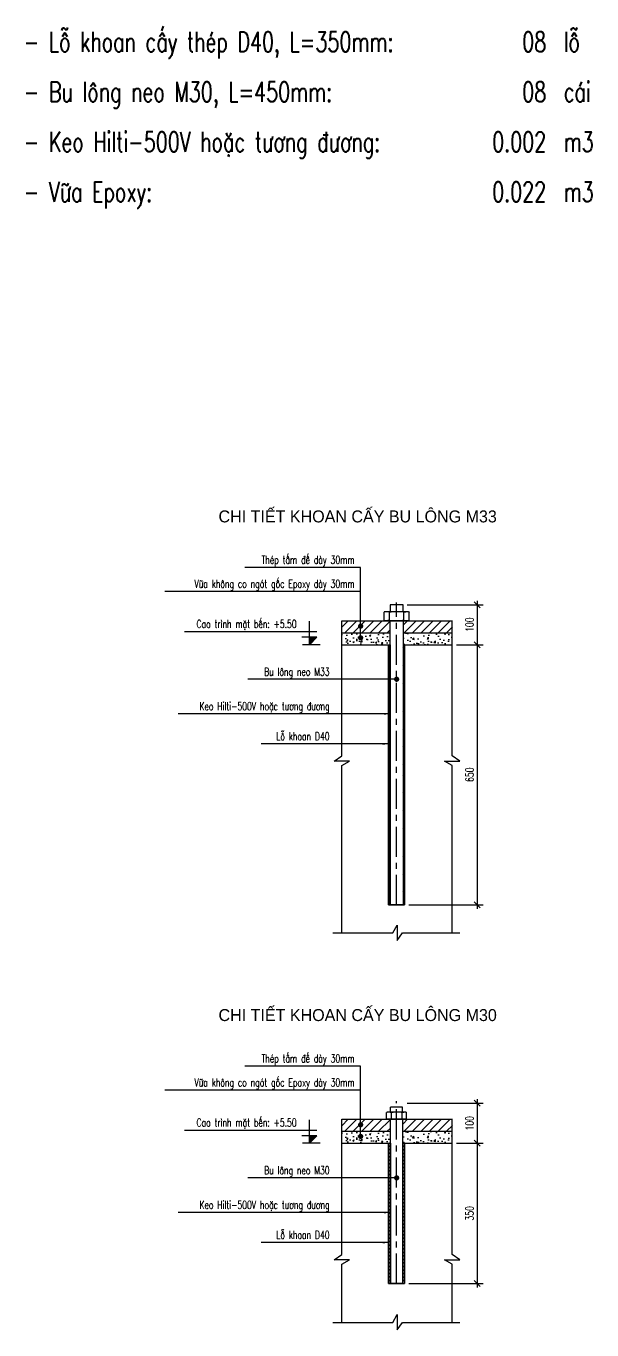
# Model space of a CAD drawing. Extents: x 3412 to 1212600, y 2456 to 246916.
# Drawn here: x 8927 to 10341, y 2456 to 5714 of the extents above; entities that cross this region are included whole.
import ezdxf
from ezdxf.enums import TextEntityAlignment as Align

# ---------------------------------------------------------------- set-up
doc = ezdxf.new("R2010")
doc.units = 0
doc.header["$LTSCALE"] = 20
doc.header["$MEASUREMENT"] = 0
doc.linetypes.add('CENTER', pattern=[2, 1.25, -0.25, 0.25, -0.25])
doc.layers.get('0').update_dxf_attribs({"linetype": 'CONTINUOUS'})
doc.layers.get('DEFPOINTS').update_dxf_attribs({"linetype": 'CONTINUOUS'})
for name, color, linetype in [('BAO', 7, 'CONTINUOUS'), ('CEN', 1, 'CENTER'), ('DIM', 4, 'CONTINUOUS'), ('HATCH', 8, 'CONTINUOUS'), ('T-Text', 31, 'CONTINUOUS'), ('TEXT', 4, 'CONTINUOUS'), ('TRI ARC-KQ_Wall', 7, 'CONTINUOUS')]:
    doc.layers.add(name, color=color, linetype=linetype)
doc.styles.add('Tieu de', font='VHAVAN.TTF', dxfattribs={"width": 0.8})
doc.styles.add('vnsimple', font='vnsimple.shx', dxfattribs={"width": 0.7})
doc.dimstyles.new('1-10', dxfattribs={"dimscale": 100, "dimtxt": 0.2, "dimasz": 0.15, "dimexe": 0.15, "dimexo": 0.1, "dimgap": 0.09, "dimtad": 1, "dimdec": 0, "dimdsep": 46, "dimtxsty": 'vnsimple', "dimblk": 'OBLIQUE', "dimcen": 0.09, "dimdle": 0.1, "dimclrd": 2, "dimclre": 7, "dimclrt": 4, "dimadec": 0, "dimazin": 0, "dimtfac": 1, "dimtdec": 0, "dimtix": 1, "dimtmove": 1, "dimatfit": 3, "dimfxl": 1, "dimtfill": 1, "dimtolj": 1, "dimtzin": 0, "dimarcsym": 0})

# ---------------------------------------------------------------- blocks, each defined once
blk = doc.blocks.new('BOLT')
for p, q in [((-16.5, -710.1), (-16.5, 0)), ((16.5, 0), (16.5, -710.1))]:
    blk.add_line(p, q)
blk.add_lwpolyline([(16.5, -710.1), (-16.5, -710.1)])
at = {"layer": 'BAO'}
for points in [[(16.5, 22.5), (16.5, 39.9), (-16.5, 39.9), (-16.5, 22.5)], [(-31.6, 0.9), (-31.6, 21.6)], [(29.7, 22.5), (-29.7, 22.5)], [(29.7, 0), (-29.7, 0)], [(-18.7, 21.3), (-18.7, 1.2)], [(18, 1.2), (18, 21.3)], [(31.6, 0.9), (31.6, 21.6)]]:
    blk.add_lwpolyline(points, dxfattribs=at)
for points in [[(-29.7, 22.5), (-31.2, 22.1), (-31.6, 21.6)], [(-29.7, 0), (-31.2, 0.4), (-31.6, 0.9)], [(-18.7, 21.3), (-20.3, 22), (-23.2, 22.5)], [(-18.7, 1.2), (-20.3, 0.5), (-23.2, 0)], [(-18.7, 21.3), (-17.1, 22), (-14.1, 22.5)], [(-18.7, 1.2), (-17.1, 0.5), (-14.1, 0)], [(18, 21.3), (16.4, 22), (13.5, 22.5)], [(18, 1.2), (16.4, 0.5), (13.5, 0)], [(18, 21.3), (19.6, 22), (22.6, 22.5)], [(18, 1.2), (19.6, 0.5), (22.6, 0)], [(29.7, 22.5), (31.2, 22.1), (31.6, 21.6)], [(29.7, 0), (31.2, 0.4), (31.6, 0.9)]]:
    blk.add_spline(points, degree=3, dxfattribs=at)
at = {"layer": 'CEN', "color": 8, "linetype": 'CENTER', "ltscale": 3}
blk.add_line((0, -710.1), (0, 45.5), dxfattribs=at)
blk = doc.blocks.new('_Oblique')
at = {"color": 0, "linetype": 'ByBlock', "lineweight": -2}
blk.add_line((-0.5, -0.5), (0.5, 0.5), dxfattribs=at)
blk = doc.blocks.new('*D99')
at = {"layer": 'DEFPOINTS', "color": 0, "transparency": 16777216}
for p in [(9869.9, 4268.3), (9992.6, 4168.3), (10054.7, 4168.3)]:
    blk.add_point(p, dxfattribs=at)
at = {"layer": 'TEXT', "color": 2, "lineweight": -2, "transparency": 16777216}
blk.add_line((10054.7, 4278.3), (10054.7, 4158.3), dxfattribs=at)
at = {"layer": 'TEXT', "color": 7, "lineweight": -2, "transparency": 16777216}
for p, q in [((9879.9, 4268.3), (10069.7, 4268.3)), ((10002.6, 4168.3), (10069.7, 4168.3))]:
    blk.add_line(p, q, dxfattribs=at)
at = {"layer": 'TEXT', "color": 2, "lineweight": -2, "transparency": 16777216, "xscale": 15, "yscale": 15, "zscale": 15}
for p, rotation in [((10054.7, 4268.3), 90), ((10054.7, 4168.3), 270)]:
    blk.add_blockref('_Oblique', p, dxfattribs=dict(at, rotation=rotation))
at = {"layer": 'TEXT', "color": 4, "transparency": 16777216, "insert": (10035.7, 4218.3), "char_height": 20, "attachment_point": 5, "rotation": 90, "style": 'vnsimple', "bg_fill": 3, "box_fill_scale": 1.25, "bg_fill_color": 256, "bg_fill_true_color": 13158600, "bg_fill_transparency": 0}
blk.add_mtext('\\A1;100', dxfattribs=at)
blk = doc.blocks.new('*D100')
at = {"layer": 'DEFPOINTS', "color": 0, "transparency": 16777216}
for p in [(9992.6, 4168.3), (9873.4, 3518.3), (10054.7, 3518.3)]:
    blk.add_point(p, dxfattribs=at)
at = {"layer": 'TEXT', "color": 2, "lineweight": -2, "transparency": 16777216}
blk.add_line((10054.7, 4178.3), (10054.7, 3508.3), dxfattribs=at)
at = {"layer": 'TEXT', "color": 7, "lineweight": -2, "transparency": 16777216}
for p, q in [((10002.6, 4168.3), (10069.7, 4168.3)), ((9883.4, 3518.3), (10069.7, 3518.3))]:
    blk.add_line(p, q, dxfattribs=at)
at = {"layer": 'TEXT', "color": 2, "lineweight": -2, "transparency": 16777216, "xscale": 15, "yscale": 15, "zscale": 15}
for p, rotation in [((10054.7, 4168.3), 90), ((10054.7, 3518.3), 270)]:
    blk.add_blockref('_Oblique', p, dxfattribs=dict(at, rotation=rotation))
at = {"layer": 'TEXT', "color": 4, "transparency": 16777216, "insert": (10035.7, 3843.3), "char_height": 20, "attachment_point": 5, "rotation": 90, "style": 'vnsimple', "bg_fill": 3, "box_fill_scale": 1.25, "bg_fill_color": 256, "bg_fill_true_color": 13158600, "bg_fill_transparency": 0}
blk.add_mtext('\\A1;650', dxfattribs=at)
blk = doc.blocks.new('A$C583be716')
at = {"layer": 'BAO', "color": 2}
for p, q in [((-15, -12.3), (-15, 0)), ((15, 0), (-15, 0)), ((15, -12.3), (15, 0)), ((-25, -29.1), (-25, -13.2)), ((23.1, -12.3), (-23.1, -12.3)), ((23.1, -30), (-23.1, -30)), ((-13.4, -13.5), (-13.4, -28.8)), ((13.4, -28.8), (13.4, -13.5)), ((25, -29.1), (25, -13.2))]:
    blk.add_line(p, q, dxfattribs=at)
for points in [[(-23.1, -12.3), (-24.6, -12.7), (-25, -13.2)], [(-23.1, -30), (-24.6, -29.6), (-25, -29.1)], [(-13.4, -13.5), (-15, -12.8), (-17.9, -12.3)], [(-13.4, -28.8), (-15, -29.5), (-17.9, -30)], [(-13.4, -13.5), (-11.8, -12.8), (-8.9, -12.3)], [(-13.4, -28.8), (-11.8, -29.5), (-8.9, -30)], [(13.4, -13.5), (11.8, -12.8), (8.9, -12.3)], [(13.4, -28.8), (11.8, -29.5), (8.9, -30)], [(13.4, -13.5), (15, -12.8), (17.9, -12.3)], [(13.4, -28.8), (15, -29.5), (17.9, -30)], [(23.1, -12.3), (24.6, -12.7), (25, -13.2)], [(23.1, -30), (24.6, -29.6), (25, -29.1)]]:
    blk.add_spline(points, degree=3, dxfattribs=at)
blk = doc.blocks.new('*D102')
at = {"layer": 'DEFPOINTS', "color": 0, "transparency": 16777216}
for p in [(9869.9, 3022.1), (9992.6, 2922.1), (10054.7, 2922.1)]:
    blk.add_point(p, dxfattribs=at)
at = {"layer": 'TEXT', "color": 2, "lineweight": -2, "transparency": 16777216}
blk.add_line((10054.7, 3032.1), (10054.7, 2912.1), dxfattribs=at)
at = {"layer": 'TEXT', "color": 7, "lineweight": -2, "transparency": 16777216}
for p, q in [((9879.9, 3022.1), (10069.7, 3022.1)), ((10002.6, 2922.1), (10069.7, 2922.1))]:
    blk.add_line(p, q, dxfattribs=at)
at = {"layer": 'TEXT', "color": 2, "lineweight": -2, "transparency": 16777216, "xscale": 15, "yscale": 15, "zscale": 15}
for p, rotation in [((10054.7, 3022.1), 90), ((10054.7, 2922.1), 270)]:
    blk.add_blockref('_Oblique', p, dxfattribs=dict(at, rotation=rotation))
at = {"layer": 'TEXT', "color": 4, "transparency": 16777216, "insert": (10035.7, 2972.1), "char_height": 20, "attachment_point": 5, "rotation": 90, "style": 'vnsimple', "bg_fill": 3, "box_fill_scale": 1.25, "bg_fill_color": 256, "bg_fill_true_color": 13158600, "bg_fill_transparency": 0}
blk.add_mtext('\\A1;100', dxfattribs=at)
blk = doc.blocks.new('*D103')
at = {"layer": 'DEFPOINTS', "color": 0, "transparency": 16777216}
for p in [(9992.6, 2922.1), (9873.4, 2572.1), (10054.7, 2572.1)]:
    blk.add_point(p, dxfattribs=at)
at = {"layer": 'TEXT', "color": 7, "lineweight": -2, "transparency": 16777216}
for p, q in [((10002.6, 2922.1), (10069.7, 2922.1)), ((9883.4, 2572.1), (10069.7, 2572.1))]:
    blk.add_line(p, q, dxfattribs=at)
at = {"layer": 'TEXT', "color": 2, "lineweight": -2, "transparency": 16777216}
blk.add_line((10054.7, 2932.1), (10054.7, 2562.1), dxfattribs=at)
at = {"layer": 'TEXT', "color": 2, "lineweight": -2, "transparency": 16777216, "xscale": 15, "yscale": 15, "zscale": 15}
for p, rotation in [((10054.7, 2922.1), 90), ((10054.7, 2572.1), 270)]:
    blk.add_blockref('_Oblique', p, dxfattribs=dict(at, rotation=rotation))
at = {"layer": 'TEXT', "color": 4, "transparency": 16777216, "insert": (10035.7, 2747.1), "char_height": 20, "attachment_point": 5, "rotation": 90, "style": 'vnsimple', "bg_fill": 3, "box_fill_scale": 1.25, "bg_fill_color": 256, "bg_fill_true_color": 13158600, "bg_fill_transparency": 0}
blk.add_mtext('\\A1;350', dxfattribs=at)

msp = doc.modelspace()

# ---------------------------------------------------------------- hatches: boundary and pattern name
at = {"layer": 'BAO'}
for points in [[(9635.265, 4187.281), (9654.015, 4187.281), (9635.265, 4168.344)], [(9635.265, 2941.046), (9654.015, 2941.046), (9635.265, 2922.109)]]:
    msp.add_hatch(color=4, dxfattribs=at).paths.add_polyline_path(points)
at = {"layer": 'HATCH'}
h = msp.add_hatch(dxfattribs=at)
h.set_pattern_fill('ANSI31', color=256, scale=120, style=0)
h.set_pattern_definition([(45, (2555.024, -4370.256), (-10.606602, 10.606602), [])])
h.paths.add_polyline_path([(9869.873, 4228.344), (9869.873, 4198.344), (9992.56, 4198.344), (9992.56, 4228.344)])
h.paths.add_polyline_path([(9836.873, 4198.344), (9836.873, 4228.344), (9716.316, 4228.344), (9716.316, 4198.344)])
h = msp.add_hatch(dxfattribs=at)
h.set_pattern_fill('AR-CONC', color=256, scale=5, style=0)
h.set_pattern_definition([(50, (2555.024, -4370.256), (35.86301, -3.13761), [3.75, -41.25]), (355, (2555.024, -4370.256), (-6.93757, 37.60961), [3, -33]), (100.4514, (2558.012, -4370.517), (28.92547, 34.47198), [3.18701, -35.0571]), (46.1842, (2555.024, -4360.256), (53.36205, -8.27595), [5.625, -61.875]), (96.6356, (2559.47, -4360.946), (46.73314, 48.7059), [4.78051, -52.58565]), (351.1842, (2555.024, -4360.256), (46.7331, 48.70593), [4.5, -49.5]), (21, (2560.024, -4362.756), (29.84535, -20.130945), [3.75, -41.25]), (326, (2560.024, -4362.756), (12.16577, 36.2575), [3, -33]), (71.4514, (2562.51, -4364.433), (42.01113, 16.12652), [3.18701, -35.0571]), (37.5, (2555.024, -4370.256), (0.607993, 16.644693), [0, -32.6, 0, -33.5, 0, -33.125]), (7.5, (2555.024, -4370.256), (13.153477, 19.720586), [0, -19.1, 0, -31.85, 0, -12.625]), (327.5, (2543.874, -4370.256), (26.691122, -1.127744), [0, -12.5, 0, -39, 0, -51.75]), (317.5, (2538.874, -4370.256), (29.15931, 5.00525), [0, -16.25, 0, -25.9, 0, -36.75])])
h.paths.add_polyline_path([(9716.316, 4198.344), (9716.316, 4168.344), (9836.873, 4168.344), (9836.873, 4198.344)])
h.paths.add_polyline_path([(9992.56, 4168.344), (9992.56, 4198.344), (9869.873, 4198.344), (9869.873, 4168.344)])
h = msp.add_hatch(dxfattribs=at)
h.set_pattern_fill('ANSI31', color=256, scale=120, style=0)
h.set_pattern_definition([(45, (2555.024, -5616.491), (-10.606602, 10.606602), [])])
h.paths.add_polyline_path([(9869.873, 2982.109), (9869.873, 2952.109), (9992.56, 2952.109), (9992.56, 2982.109)])
h.paths.add_polyline_path([(9836.873, 2952.109), (9836.873, 2982.109), (9716.316, 2982.109), (9716.316, 2952.109)])
h = msp.add_hatch(dxfattribs=at)
h.set_pattern_fill('AR-CONC', color=256, scale=5, style=0)
h.set_pattern_definition([(50, (2555.024, -5616.49), (35.86301, -3.13761), [3.75, -41.25]), (355, (2555.024, -5616.49), (-6.93757, 37.60961), [3, -33]), (100.4514, (2558.012, -5616.752), (28.92547, 34.47198), [3.18701, -35.0571]), (46.1842, (2555.024, -5606.49), (53.36205, -8.27595), [5.625, -61.875]), (96.6356, (2559.47, -5607.18), (46.73314, 48.7059), [4.78051, -52.58565]), (351.1842, (2555.024, -5606.49), (46.7331, 48.70593), [4.5, -49.5]), (21, (2560.024, -5608.99), (29.84535, -20.130945), [3.75, -41.25]), (326, (2560.024, -5608.99), (12.16577, 36.2575), [3, -33]), (71.4514, (2562.51, -5610.67), (42.01113, 16.12652), [3.18701, -35.0571]), (37.5, (2555.024, -5616.491), (0.607993, 16.644693), [0, -32.6, 0, -33.5, 0, -33.125]), (7.5, (2555.024, -5616.49), (13.153477, 19.720586), [0, -19.1, 0, -31.85, 0, -12.625]), (327.5, (2543.874, -5616.491), (26.691122, -1.127744), [0, -12.5, 0, -39, 0, -51.75]), (317.5, (2538.874, -5616.49), (29.15931, 5.00525), [0, -16.25, 0, -25.9, 0, -36.75])])
h.paths.add_polyline_path([(9716.316, 2952.109), (9716.316, 2922.109), (9836.873, 2922.109), (9836.873, 2952.109)])
h.paths.add_polyline_path([(9992.56, 2922.109), (9992.56, 2952.109), (9869.873, 2952.109), (9869.873, 2922.109)])
at = {"layer": 'TRI ARC-KQ_Wall'}
h = msp.add_hatch(dxfattribs=at)
h.set_pattern_fill('ANSI31', color=8, scale=50)
h.paths.add_polyline_path([(9833.373, 4168.344), (9836.873, 4168.344), (9836.873, 3520.287), (9833.373, 3520.287)])
h.paths.add_polyline_path([(9869.873, 3520.287), (9873.373, 3520.287), (9873.373, 4168.344), (9869.873, 4168.344)])
h = msp.add_hatch(dxfattribs=at)
h.set_pattern_fill('ANSI31', color=8, scale=50)
h.set_pattern_definition([(45, (-4e-12, -1246.235), (-4.4194174, 4.4194174), [])])
h.paths.add_polyline_path([(9833.373, 2922.109), (9838.373, 2922.109), (9838.373, 2572.052), (9833.373, 2572.052)])
h.paths.add_polyline_path([(9868.373, 2572.052), (9873.373, 2572.052), (9873.373, 2922.109), (9868.373, 2922.109)])

# ---------------------------------------------------------------- linework, layer by layer
at = {"color": 7}
for p, q in [((9838.373, 2572.052), (9838.373, 2982.639)), ((9868.373, 2982.639), (9868.373, 2572.052))]:
    msp.add_line(p, q, dxfattribs=at)
msp.add_lwpolyline([(9869.873, 2572.052), (9836.873, 2572.052)])
at = {"layer": 'BAO', "color": 2}
for p, q in [((9716.316, 4228.344), (9992.56, 4228.344)), ((9716.316, 4198.344), (9836.873, 4198.344)), ((9869.873, 4198.344), (9992.56, 4198.344)), ((9716.316, 2982.109), (9992.56, 2982.109)), ((9716.316, 2952.109), (9838.373, 2952.109)), ((9868.373, 2952.109), (9992.56, 2952.109))]:
    msp.add_line(p, q, dxfattribs=at)
for points in [[(9716.316, 4168.344), (9836.873, 4168.344)], [(9869.873, 4168.344), (9992.56, 4168.344)], [(9716.316, 2922.109), (9838.373, 2922.109)], [(9868.373, 2922.109), (9992.56, 2922.109)]]:
    msp.add_lwpolyline(points, dxfattribs=at)
at = {"layer": 'CEN', "color": 8, "linetype": 'CENTER', "ltscale": 3}
msp.add_line((9853.373, 2572.052), (9853.373, 3027.65), dxfattribs=at)
at = {"layer": 'DIM', "color": 2}
for p, q in [((9635.265, 4168.344), (9635.265, 4227.348)), ((9654.015, 4200.194), (9323.204, 4200.194)), ((9654.015, 4187.281), (9616.515, 4187.281)), ((9662.042, 4168.344), (9617.891, 4168.344)), ((9635.265, 2922.109), (9635.265, 2981.113)), ((9654.015, 2953.959), (9323.204, 2953.959)), ((9654.015, 2941.046), (9616.515, 2941.046)), ((9662.042, 2922.109), (9617.891, 2922.109))]:
    msp.add_line(p, q, dxfattribs=at)
at = {"layer": 'DIM'}
for p, q in [((9635.265, 4168.344), (9654.015, 4187.281)), ((9635.265, 2922.109), (9654.015, 2941.046))]:
    msp.add_line(p, q, dxfattribs=at)
at = {"layer": 'HATCH'}
for points in [[(9716.439, 3448.225), (9716.439, 3866.273), (9735.695, 3877.131), (9697.552, 3877.131), (9716.439, 3890.383), (9716.439, 4228.344)], [(9992.437, 3448.225), (9992.437, 3866.273), (9973.182, 3877.131), (10011.325, 3877.131), (9992.437, 3890.383), (9992.437, 4228.344)], [(9693.547, 3448.225), (9843.58, 3448.225), (9854.438, 3467.481), (9854.438, 3429.338), (9867.69, 3448.225), (10011.134, 3448.225)], [(9716.439, 2474.618), (9716.439, 2620.039), (9735.695, 2630.896), (9697.552, 2630.896), (9716.439, 2644.148), (9716.439, 2982.109)], [(9992.437, 2474.618), (9992.437, 2620.039), (9973.182, 2630.896), (10011.325, 2630.896), (9992.437, 2644.148), (9992.437, 2982.109)], [(9693.547, 2474.618), (9843.58, 2474.618), (9854.438, 2493.873), (9854.438, 2455.73), (9867.69, 2474.618), (10011.134, 2474.618)]]:
    msp.add_lwpolyline(points, dxfattribs=at)
at = {"layer": 'TEXT', "color": 3}
for points in [[(9833.373, 4168.344), (9833.373, 3518.287)], [(9873.373, 4168.344), (9873.373, 3518.287)], [(9833.373, 3518.287), (9873.373, 3518.287)], [(9833.373, 2922.109), (9833.373, 2572.052)], [(9873.373, 2922.109), (9873.373, 2572.052)], [(9833.373, 2572.052), (9873.373, 2572.052)]]:
    msp.add_lwpolyline(points, dxfattribs=at)
at = {"layer": 'TEXT', "color": 8}
for points in [[(9833.373, 4168.344), (9836.873, 4168.344), (9836.873, 3518.287), (9833.373, 3518.287)], [(9869.873, 3518.287), (9873.373, 3518.287), (9873.373, 4168.344), (9869.873, 4168.344)], [(9833.373, 2922.109), (9838.373, 2922.109), (9838.373, 2572.052), (9833.373, 2572.052)], [(9868.373, 2572.052), (9873.373, 2572.052), (9873.373, 2922.109), (9868.373, 2922.109)]]:
    msp.add_lwpolyline(points, close=True, dxfattribs=at)

# ---------------------------------------------------------------- block references
at = {"layer": 'BAO', "color": 2}
msp.add_blockref('BOLT', (9853.373, 4228.344), dxfattribs=at)
at = {"layer": 'TEXT'}
msp.add_blockref('A$C583be716', (9853.373, 3012.109), dxfattribs=at)

# ---------------------------------------------------------------- texts
at = {"layer": 'T-Text', "color": 4, "style": 'Tieu de'}
for s, p in [('chi tiÕt khoan cÊy bu l«ng M33', (9755.941, 4493.197, 616)), ('chi tiÕt khoan cÊy bu l«ng M30', (9755.941, 3246.962, 616))]:
    msp.add_text(s, height=30, dxfattribs=at).set_placement(p, align=Align.MIDDLE)
at = {"layer": 'TEXT', "color": 4, "style": 'vnsimple', "width": 0.7}
for s, p in [('- Lç khoan cÊy thÐp D40, L=350mm:', (8921.316, 5675.12)), ('lç', (10270.825, 5675.12)), ('- Bu l«ng neo M30, L=450mm:', (8921.316, 5550.12)), ('c¸i', (10270.825, 5550.12)), ('- Keo Hilti-500V hoÆc t\xad¬ng ®\xad¬ng:', (8921.316, 5425.12)), ('m3', (10270.825, 5425.12)), ('- V÷a Epoxy:', (8921.316, 5300.12)), ('m3', (10270.825, 5300.12))]:
    msp.add_text(s, height=50, dxfattribs=at).set_placement(p, align=Align.MIDDLE_LEFT)
for s, p in [('08', (10227.199, 5675.12)), ('08', (10227.199, 5550.12)), ('0.002', (10227.199, 5425.12)), ('0.022', (10227.199, 5300.12))]:
    msp.add_text(s, height=50, dxfattribs=at).set_placement(p, align=Align.MIDDLE_RIGHT)
for s, p in [('ThÐp tÊm ®Õ dµy 30mm', (9748.294, 4370.538)), ('V÷a kh«ng co ngãt gèc Epoxy dµy 30mm', (9748.294, 4310.538)), ('Bu l«ng neo M33', (9685.846, 4090.868)), ('Keo Hilti-500V hoÆc t\xad¬ng ®\xad¬ng', (9685.846, 4004.469)), ('Lç khoan D40', (9685.846, 3929.362)), ('ThÐp tÊm ®Õ dµy 30mm', (9748.294, 3124.303)), ('V÷a kh«ng co ngãt gèc Epoxy dµy 30mm', (9748.294, 3064.303)), ('Bu l«ng neo M30', (9685.846, 2844.633)), ('Keo Hilti-500V hoÆc t\xad¬ng ®\xad¬ng', (9685.846, 2758.235)), ('Lç khoan D40', (9685.846, 2683.127))]:
    msp.add_text(s, height=20, dxfattribs=at).set_placement(p, align=Align.RIGHT)
for p in [(9478.333, 4220.597), (9478.333, 2974.362)]:
    msp.add_text('Cao tr×nh mÆt bÕn: +5.50', height=20, dxfattribs=at).set_placement(p, align=Align.MIDDLE)

# ---------------------------------------------------------------- leaders
at = {"layer": 'TEXT'}
for points, override in [([(9763.398, 4185.49), (9763.398, 4361.538), (9474.294, 4361.538)], {"dimasz": 0.13, "dimldrblk": 'Dot'}), ([(9763.398, 4214.812), (9763.398, 4301.538), (9274.202, 4301.538)], {"dimasz": 0.13, "dimldrblk": 'Dot'}), ([(9853.373, 4081.868), (9481.539, 4081.868)], {"dimasz": 0.13, "dimldrblk": 'Dot'}), ([(9836.873, 3995.469), (9307.25, 3995.469)], {"dimgap": 0.09, "dimtad": 0}), ([(9833.373, 3920.362), (9514.375, 3920.362)], {"dimgap": 0.09, "dimtad": 0}), ([(9763.398, 2939.255), (9763.398, 3115.303), (9474.294, 3115.303)], {"dimasz": 0.13, "dimldrblk": 'Dot'}), ([(9763.398, 2968.577), (9763.398, 3055.303), (9274.202, 3055.303)], {"dimasz": 0.13, "dimldrblk": 'Dot'}), ([(9853.373, 2835.633), (9481.539, 2835.633)], {"dimasz": 0.13, "dimldrblk": 'Dot'}), ([(9836.873, 2749.235), (9307.25, 2749.235)], {"dimgap": 0.09, "dimtad": 0}), ([(9833.373, 2674.127), (9514.375, 2674.127)], {"dimgap": 0.09, "dimtad": 0})]:
    msp.add_leader(points, dimstyle='1-10', override=override, dxfattribs=at)

# ---------------------------------------------------------------- next in the draw order: dimensions: what is measured, and where the dimension line sits
for base, p1, p2, picture, middle in [((10054.732, 4168.344), (9869.873, 4268.287), (9992.56, 4168.344), '*D99', (10035.732, 4218.315)), ((10054.732, 2922.109), (9869.873, 3022.052), (9992.56, 2922.109), '*D102', (10035.732, 2972.081))]:
    dim = msp.add_linear_dim(base=base, p1=p1, p2=p2, angle=90, dimstyle='1-10', dxfattribs=at)
    dim.commit()
    dim.dimension.update_dxf_attribs({"geometry": picture, "text_midpoint": middle})

# ---------------------------------------------------------------- next in the draw order: dimensions: what is measured, and where the dimension line sits
for base, p1, p2, picture, middle in [((10054.732, 3518.287), (9992.56, 4168.344), (9873.373, 3518.287), '*D100', (10035.732, 3843.315)), ((10054.732, 2572.052), (9992.56, 2922.109), (9873.373, 2572.052), '*D103', (10035.732, 2747.081))]:
    dim = msp.add_linear_dim(base=base, p1=p1, p2=p2, angle=90, dimstyle='1-10', dxfattribs=at)
    dim.commit()
    dim.dimension.update_dxf_attribs({"geometry": picture, "text_midpoint": middle})

doc.saveas('drawing.dxf')
